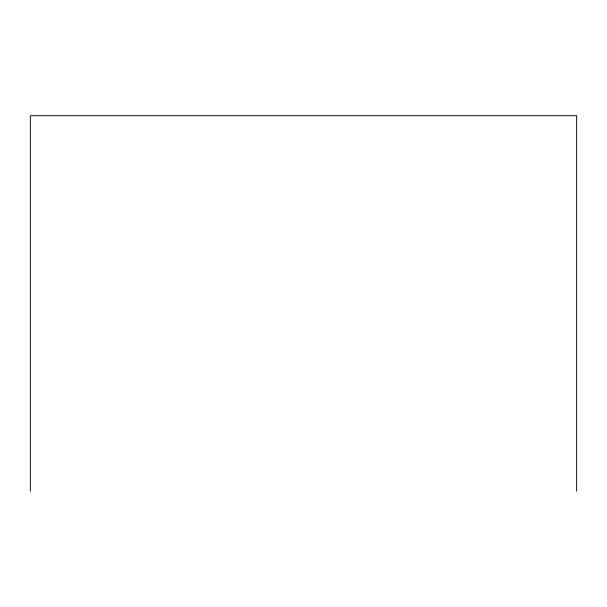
<?xml version="1.0" encoding="UTF-8"?>
<svg xmlns="http://www.w3.org/2000/svg" width="607" height="607" viewBox="0 0 607 607"><rect width="100%" height="100%" fill="white"/><g stroke="black" fill="none" stroke-linecap="round" stroke-linejoin="round"><path stroke-width="0.91" d="M576.65 491.298L576.65 115.702L30.35 115.702L30.35 491.298"/></g></svg>
